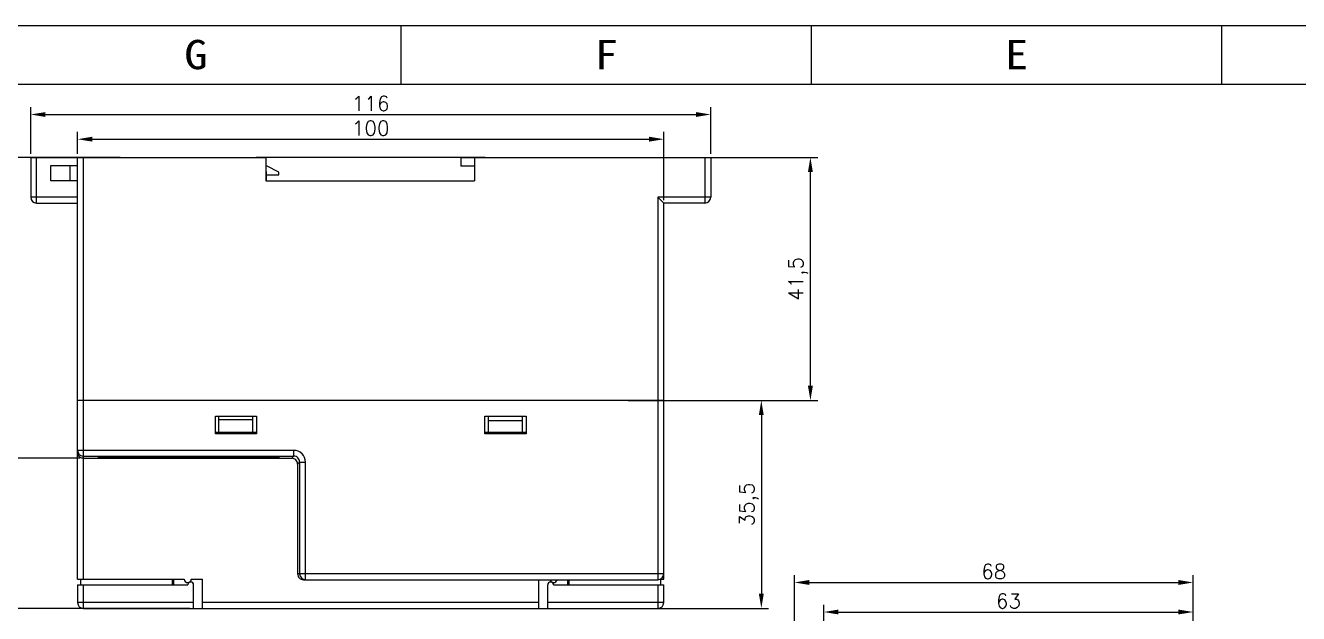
# Model space of a CAD drawing. Header units: millimetres. Extents: x 1109 to 1703, y -3218 to -2798.
# Drawn here: x 1219.2 to 1436.4, y -2898.7 to -2798.3 of the extents above; entities that cross this region are included whole.
import ezdxf
from ezdxf.enums import TextEntityAlignment as Align

# ---------------------------------------------------------------- set-up
doc = ezdxf.new("R2010")
doc.units = ezdxf.units.MM
doc.layers.add('dim', color=82, linetype='Continuous', lineweight=9)
doc.styles.get("Standard").update_dxf_attribs({"font": 'txt', "bigfont": 'gbcbig.shx'})
doc.styles.add('TEXTSTYLE_0', font='txt', dxfattribs={"width": 0.8})
doc.dimstyles.new('ISO-25', dxfattribs={"dimtxt": 2.5, "dimasz": 2.5, "dimexe": 1.25, "dimexo": 0.625, "dimtad": 1, "dimtxsty": 'Standard', "dimcen": 2.5, "dimadec": 0, "dimazin": 0, "dimtfac": 1, "dimtmove": 0, "dimatfit": 3, "dimfxl": 1, "dimarcsym": 0})

# ---------------------------------------------------------------- blocks, each defined once
blk = doc.blocks.new('*D154')
at = {"layer": 'Defpoints', "color": 0}
for p in [(1328.14, -2817.74), (1228.14, -2820.84), (1328.14, -2828.74)]:
    blk.add_point(p, dxfattribs=at)
at = {"layer": 'dim', "color": 0, "lineweight": -2}
for p, q in [((1228.14, -2820.22), (1228.14, -2816.49)), ((1328.14, -2828.12), (1328.14, -2816.49)), ((1230.64, -2817.74), (1325.64, -2817.74))]:
    blk.add_line(p, q, dxfattribs=at)
at = {"layer": 'dim', "color": 0}
for points in [[(1230.64, -2817.32), (1230.64, -2818.15), (1228.14, -2817.74)], [(1325.64, -2817.32), (1325.64, -2818.15), (1328.14, -2817.74)]]:
    blk.add_solid(points, dxfattribs=at)
at = {"layer": 'dim', "color": 0, "insert": (1278.14, -2815.86), "char_height": 2.5, "attachment_point": 5}
blk.add_mtext('100', dxfattribs=at)
blk = doc.blocks.new('*D155')
at = {"layer": 'Defpoints', "color": 0}
for p in [(1336.14, -2813.52), (1220.14, -2820.84), (1336.14, -2820.84)]:
    blk.add_point(p, dxfattribs=at)
at = {"layer": 'dim', "color": 0, "lineweight": -2}
for p, q in [((1220.14, -2820.22), (1220.14, -2812.27)), ((1336.14, -2820.22), (1336.14, -2812.27)), ((1222.64, -2813.52), (1333.64, -2813.52))]:
    blk.add_line(p, q, dxfattribs=at)
at = {"layer": 'dim', "color": 0}
for points in [[(1222.64, -2813.11), (1222.64, -2813.94), (1220.14, -2813.52)], [(1333.64, -2813.11), (1333.64, -2813.94), (1336.14, -2813.52)]]:
    blk.add_solid(points, dxfattribs=at)
at = {"layer": 'dim', "color": 0, "insert": (1278.14, -2811.65), "char_height": 2.5, "attachment_point": 5}
blk.add_mtext('116', dxfattribs=at)
blk = doc.blocks.new('*D136')
at = {"layer": 'Defpoints', "color": 0}
for p in [(1418.44, -2898.46), (1355.44, -2914.76), (1418.44, -2914.75)]:
    blk.add_point(p, dxfattribs=at)
at = {"layer": 'dim', "color": 0, "lineweight": -2}
for p, q in [((1355.44, -2914.13), (1355.44, -2897.21)), ((1357.94, -2898.46), (1415.94, -2898.46)), ((1418.44, -2914.13), (1418.44, -2897.21))]:
    blk.add_line(p, q, dxfattribs=at)
at = {"layer": 'dim', "color": 0}
for points in [[(1357.94, -2898.04), (1357.94, -2898.87), (1355.44, -2898.46)], [(1415.94, -2898.04), (1415.94, -2898.87), (1418.44, -2898.46)]]:
    blk.add_solid(points, dxfattribs=at)
at = {"layer": 'dim', "color": 0, "insert": (1386.94, -2896.58), "char_height": 2.5, "attachment_point": 5}
blk.add_mtext('63', dxfattribs=at)
blk = doc.blocks.new('*D137')
at = {"layer": 'Defpoints', "color": 0}
for p in [(1418.44, -2893.41), (1418.44, -2912.26), (1350.44, -2935.76)]:
    blk.add_point(p, dxfattribs=at)
at = {"layer": 'dim', "color": 0, "lineweight": -2}
for p, q in [((1350.44, -2935.13), (1350.44, -2892.16)), ((1418.44, -2911.63), (1418.44, -2892.16)), ((1352.94, -2893.41), (1415.94, -2893.41))]:
    blk.add_line(p, q, dxfattribs=at)
at = {"layer": 'dim', "color": 0}
for points in [[(1352.94, -2893), (1352.94, -2893.83), (1350.44, -2893.41)], [(1415.94, -2893), (1415.94, -2893.83), (1418.44, -2893.41)]]:
    blk.add_solid(points, dxfattribs=at)
at = {"layer": 'dim', "color": 0, "insert": (1384.44, -2891.54), "char_height": 2.5, "attachment_point": 5}
blk.add_mtext('68', dxfattribs=at)
blk = doc.blocks.new('*D141')
at = {"layer": 'Defpoints', "color": 0}
for p in [(1216.02, -2820.84), (1229.14, -2820.84), (1229.14, -2872.21)]:
    blk.add_point(p, dxfattribs=at)
at = {"layer": 'dim', "color": 0, "lineweight": -2}
for p, q in [((1228.51, -2820.84), (1214.77, -2820.84)), ((1216.02, -2869.71), (1216.02, -2823.34)), ((1228.51, -2872.21), (1214.77, -2872.21))]:
    blk.add_line(p, q, dxfattribs=at)
at = {"layer": 'dim', "color": 0}
for points in [[(1215.6, -2823.34), (1216.44, -2823.34), (1216.02, -2820.84)], [(1215.6, -2869.71), (1216.44, -2869.71), (1216.02, -2872.21)]]:
    blk.add_solid(points, dxfattribs=at)
at = {"layer": 'dim', "color": 0, "insert": (1213.94, -2846.52), "char_height": 2.5, "attachment_point": 5, "rotation": 90}
blk.add_mtext('51,37', dxfattribs=at)
blk = doc.blocks.new('*D142')
at = {"layer": 'Defpoints', "color": 0}
for p in [(1210.39, -2820.84), (1236.03, -2820.84), (1247.94, -2897.84)]:
    blk.add_point(p, dxfattribs=at)
at = {"layer": 'dim', "color": 0, "lineweight": -2}
for p, q in [((1235.41, -2820.84), (1209.14, -2820.84)), ((1210.39, -2895.34), (1210.39, -2823.34)), ((1247.31, -2897.84), (1209.14, -2897.84))]:
    blk.add_line(p, q, dxfattribs=at)
at = {"layer": 'dim', "color": 0}
for points in [[(1209.98, -2823.34), (1210.81, -2823.34), (1210.39, -2820.84)], [(1209.98, -2895.34), (1210.81, -2895.34), (1210.39, -2897.84)]]:
    blk.add_solid(points, dxfattribs=at)
at = {"layer": 'dim', "color": 0, "insert": (1208.52, -2859.34), "char_height": 2.5, "attachment_point": 5, "rotation": 90}
blk.add_mtext('77', dxfattribs=at)
blk = doc.blocks.new('SUN_6HWZ35TKK40GSGJE8VEUYAXIAKM')
at = {"color": 7, "linetype": 'Continuous'}
for p, q in [((-594, 420), (0, 420)), ((-420, 410), (-420, 420)), ((-350, 410), (-350, 420)), ((-280, 410), (-280, 420)), ((-584, 410), (-10, 410))]:
    blk.add_line(p, q, dxfattribs=at)
at = {"color": 2, "linetype": 'Continuous', "style": 'TEXTSTYLE_0', "width": 1.2}
for s, p, p2 in [('G', (-456.99, 412.53), (-452.99, 412.53)), ('F', (-386.99, 412.53), (-382.99, 412.53)), ('E', (-316.99, 412.53), (-312.99, 412.53))]:
    blk.add_text(s, height=5, dxfattribs=at).set_placement(p, p2, align=Align.FIT)
blk = doc.blocks.new('*D152')
at = {"color": 0, "lineweight": -2}
for p, q in [((1322.07, -2820.84), (1354.4, -2820.84)), ((1353.15, -2859.84), (1353.15, -2823.34)), ((1322.07, -2862.34), (1354.4, -2862.34))]:
    blk.add_line(p, q, dxfattribs=at)
at = {"color": 0}
for points in [[(1352.73, -2823.34), (1353.57, -2823.34), (1353.15, -2820.84)], [(1352.73, -2859.84), (1353.57, -2859.84), (1353.15, -2862.34)]]:
    blk.add_solid(points, dxfattribs=at)
at = {"layer": 'Defpoints', "color": 0}
for p in [(1321.45, -2820.84), (1353.15, -2820.84), (1321.45, -2862.34)]:
    blk.add_point(p, dxfattribs=at)
at = {"color": 0, "insert": (1351.07, -2841.59), "char_height": 2.5, "attachment_point": 5, "rotation": 90}
blk.add_mtext('41,5', dxfattribs=at)
blk = doc.blocks.new('*D153')
at = {"color": 0, "lineweight": -2}
for p, q in [((1338.86, -2862.34), (1346.03, -2862.34)), ((1344.78, -2864.84), (1344.78, -2895.34)), ((1323.59, -2897.84), (1346.03, -2897.84))]:
    blk.add_line(p, q, dxfattribs=at)
at = {"color": 0}
for points in [[(1344.36, -2864.84), (1345.19, -2864.84), (1344.78, -2862.34)], [(1344.36, -2895.34), (1345.19, -2895.34), (1344.78, -2897.84)]]:
    blk.add_solid(points, dxfattribs=at)
at = {"layer": 'Defpoints', "color": 0}
for p in [(1338.24, -2862.34), (1322.97, -2897.84), (1344.78, -2897.84)]:
    blk.add_point(p, dxfattribs=at)
at = {"color": 0, "insert": (1342.69, -2880.09), "char_height": 2.5, "attachment_point": 5, "rotation": 90}
blk.add_mtext('35,5', dxfattribs=at)

msp = doc.modelspace()

# ---------------------------------------------------------------- linework, layer by layer
at = {"color": 7, "linetype": 'Continuous'}
for p, q in [((1220.138, -2820.841), (1220.138, -2827.641)), ((1220.138, -2820.841), (1260.238, -2820.841)), ((1221.138, -2828.641), (1221.138, -2820.841)), ((1228.138, -2892.841), (1228.138, -2820.841)), ((1229.138, -2892.841), (1229.138, -2820.841)), ((1297.696, -2820.841), (1258.58, -2820.841)), ((1297.696, -2820.841), (1258.58, -2820.841)), ((1297.696, -2820.841), (1258.58, -2820.841)), ((1297.696, -2820.841), (1258.58, -2820.841)), ((1297.696, -2820.841), (1258.58, -2820.841)), ((1297.696, -2820.841), (1258.58, -2820.841)), ((1297.696, -2820.841), (1258.58, -2820.841)), ((1260.238, -2820.841), (1260.238, -2824.841)), ((1293.538, -2820.841), (1293.538, -2822.341)), ((1293.538, -2820.841), (1336.138, -2820.841)), ((1295.838, -2820.841), (1295.838, -2824.841)), ((1335.138, -2820.841), (1335.138, -2828.641)), ((1336.138, -2820.841), (1336.138, -2827.641)), ((1223.585, -2824.841), (1223.585, -2822.241)), ((1223.585, -2822.241), (1228.138, -2822.241)), ((1226.896, -2824.841), (1226.896, -2822.241)), ((1260.285, -2823.241), (1260.285, -2824.841)), ((1262.485, -2823.341), (1260.391, -2822.294)), ((1295.838, -2822.341), (1293.538, -2822.341)), ((1228.138, -2824.841), (1223.585, -2824.841)), ((1260.238, -2824.841), (1295.838, -2824.841)), ((1260.285, -2823.841), (1262.485, -2823.841)), ((1262.485, -2823.841), (1262.485, -2823.341)), ((1228.138, -2827.641), (1220.138, -2827.641)), ((1221.138, -2828.641), (1228.138, -2828.641)), ((1336.138, -2827.641), (1327.138, -2827.641)), ((1327.138, -2827.641), (1327.138, -2892.941)), ((1328.138, -2828.641), (1327.138, -2827.641)), ((1335.138, -2828.641), (1328.138, -2828.641)), ((1328.138, -2892.841), (1328.138, -2828.641)), ((1328.138, -2862.341), (1228.138, -2862.341)), ((1251.638, -2868.041), (1251.638, -2865.041)), ((1251.638, -2865.041), (1258.638, -2865.041)), ((1252.238, -2867.741), (1252.238, -2865.041)), ((1252.238, -2865.585), (1258.038, -2865.585)), ((1258.038, -2867.741), (1258.038, -2865.041)), ((1258.638, -2865.041), (1258.638, -2868.041)), ((1297.638, -2865.041), (1304.638, -2865.041)), ((1297.638, -2868.041), (1297.638, -2865.041)), ((1298.238, -2867.741), (1298.238, -2865.041)), ((1298.238, -2865.789), (1304.038, -2865.789)), ((1304.038, -2867.741), (1304.038, -2865.041)), ((1304.638, -2865.041), (1304.638, -2868.041)), ((1251.638, -2867.741), (1258.638, -2867.741)), ((1258.638, -2868.041), (1251.638, -2868.041)), ((1297.638, -2867.741), (1304.638, -2867.741)), ((1304.638, -2868.041), (1297.638, -2868.041)), ((1265.021, -2870.859), (1228.138, -2870.859)), ((1265.021, -2871.858), (1265.021, -2870.859)), ((1229.138, -2871.858), (1265.021, -2871.858)), ((1229.138, -2872.208), (1264.672, -2872.208)), ((1234.588, -2872.077), (1234.588, -2871.972)), ((1235.588, -2871.972), (1234.588, -2871.972)), ((1234.588, -2872.077), (1235.588, -2872.077)), ((1235.588, -2871.972), (1235.588, -2872.077)), ((1237.588, -2872.112), (1237.588, -2871.937)), ((1256.588, -2871.937), (1237.588, -2871.937)), ((1237.588, -2872.112), (1256.588, -2872.112)), ((1256.588, -2871.937), (1256.588, -2872.112)), ((1258.588, -2872.077), (1258.588, -2871.972)), ((1259.588, -2871.972), (1258.588, -2871.972)), ((1258.588, -2872.077), (1259.588, -2872.077)), ((1259.588, -2871.972), (1259.588, -2872.077)), ((1264.672, -2872.208), (1265.021, -2871.858)), ((1266.021, -2872.858), (1265.671, -2873.208)), ((1265.671, -2873.208), (1265.671, -2891.941)), ((1266.021, -2872.858), (1267.021, -2872.858)), ((1266.021, -2872.858), (1266.021, -2891.941)), ((1267.021, -2892.941), (1267.021, -2872.858)), ((1328.138, -2891.941), (1265.671, -2891.941)), ((1327.638, -2893.841), (1327.638, -2892.787)), ((1228.138, -2892.841), (1246.338, -2892.841)), ((1228.138, -2893.841), (1228.138, -2896.841)), ((1228.138, -2893.841), (1246.938, -2893.841)), ((1228.638, -2892.841), (1228.638, -2893.841)), ((1229.138, -2897.841), (1229.138, -2893.841)), ((1244.338, -2893.841), (1244.338, -2892.841)), ((1244.538, -2893.841), (1244.538, -2892.841)), ((1247.538, -2892.841), (1249.438, -2892.841)), ((1247.938, -2897.841), (1247.938, -2893.841)), ((1249.438, -2897.841), (1249.438, -2892.841)), ((1266.672, -2892.941), (1327.138, -2892.941)), ((1306.838, -2897.841), (1306.838, -2892.941)), ((1308.338, -2897.841), (1308.338, -2893.841)), ((1309.338, -2893.841), (1328.138, -2893.841)), ((1311.738, -2892.941), (1311.738, -2893.841)), ((1311.938, -2892.941), (1311.938, -2893.841)), ((1327.138, -2893.841), (1327.138, -2897.841)), ((1327.638, -2892.841), (1328.138, -2892.841)), ((1328.138, -2896.841), (1328.138, -2893.841)), ((1247.938, -2896.841), (1228.138, -2896.841)), ((1306.838, -2896.841), (1249.438, -2896.841)), ((1328.138, -2896.841), (1308.338, -2896.841)), ((1229.138, -2897.841), (1327.138, -2897.841))]:
    msp.add_line(p, q, dxfattribs=at)
for centre, radius, start, end in [((1260.167, -2822.741), 0.5, 63.43495, 81.84775), ((1221.138, -2827.641), 1, 180, 270), ((1335.138, -2827.641), 1, 270, 0), ((1229.145, -2870.857), 1.007, 180.07878, 202.42456), ((1265.021, -2872.858), 2, 359.9979, 90.0021), ((1229.138, -2870.858), 1, 202.50675, 270.00151), ((1264.672, -2873.208), 1, 359.99066, 90.00934), ((1265.021, -2872.858), 0.999, 359.97289, 90.0271), ((1267.021, -2891.941), 1, 179.99533, 269.99533), ((1327.138, -2891.941), 1, 270, 0), ((1246.938, -2892.841), 0.6, 180, 0), ((1247.438, -2893.841), 0.5, 0, 180), ((1308.838, -2893.841), 0.5, 0, 180), ((1309.338, -2892.841), 0.6, 189.59407, 350.40593), ((1229.138, -2896.841), 1, 180, 270), ((1327.138, -2896.841), 1, 270, 0)]:
    msp.add_arc(centre, radius, start, end, dxfattribs=at)
for centre, major_axis, ratio, start_param, end_param in [((1234.588, -2872.025), (3, 0), 0.0174551, 1.5707963, 4.712389), ((1237.588, -2871.972), (2, 0), 0.0174551, 1.5707963, 3.1415927), ((1237.588, -2872.077), (2, 0), 0.0174551, 3.1415927, 4.712389), ((1256.588, -2871.972), (2, 0), 0.0174551, 0, 1.5707963), ((1256.588, -2872.077), (2, 0), 0.0174551, -1.5707963, 0), ((1259.588, -2872.025), (3, 0), 0.0174551, -1.5707963, 1.5707963), ((1266.672, -2891.941), (1, 0), 0.9998477, -3.1415927, -1.5707963)]:
    msp.add_ellipse(centre, major_axis=major_axis, ratio=ratio, start_param=start_param, end_param=end_param, dxfattribs=at)
at = {"color": 7, "linetype": 'Continuous', "start_tangent": (-1, 0), "end_tangent": (0, 1)}
msp.add_spline([(1229.138, -2872.208), (1228.842, -2872.164), (1228.565, -2872.031), (1228.346, -2871.825), (1228.195, -2871.553), (1228.138, -2871.225)], degree=3, dxfattribs=at)

# ---------------------------------------------------------------- block references
msp.add_blockref('SUN_6HWZ35TKK40GSGJE8VEUYAXIAKM', (1703.319, -3218.317))

# ---------------------------------------------------------------- dimensions: what is measured, and where the dimension line sits
for base, p1, p2, picture, middle in [((1353.15, -2820.841), (1321.45, -2862.341), (1321.45, -2820.841), '*D152', (1351.066, -2841.591)), ((1344.775, -2897.841), (1338.237, -2862.341), (1322.966, -2897.841), '*D153', (1342.692, -2880.091))]:
    dim = msp.add_linear_dim(base=base, p1=p1, p2=p2, angle=90, dimstyle='ISO-25')
    dim.commit()
    dim.dimension.update_dxf_attribs({"geometry": picture, "text_midpoint": middle})
at = {"layer": 'dim'}
for base, p1, p2, picture, middle in [((1336.138, -2813.523), (1220.138, -2820.841), (1336.138, -2820.841), '*D155', (1278.138, -2811.648)), ((1328.138, -2817.736), (1228.138, -2820.841), (1328.138, -2828.741), '*D154', (1278.138, -2815.861)), ((1418.443, -2893.414), (1350.443, -2935.755), (1418.443, -2912.255), '*D137', (1384.443, -2891.539)), ((1418.443, -2898.456), (1355.443, -2914.755), (1418.443, -2914.755), '*D136', (1386.943, -2896.581))]:
    dim = msp.add_linear_dim(base=base, p1=p1, p2=p2, dimstyle='ISO-25', dxfattribs=at)
    dim.commit()
    dim.dimension.update_dxf_attribs({"geometry": picture, "text_midpoint": middle})
for base, p1, p2, picture, middle in [((1210.395, -2820.841), (1247.938, -2897.841), (1236.033, -2820.841), '*D142', (1208.52, -2859.341)), ((1216.021, -2820.841), (1229.138, -2872.208), (1229.138, -2820.841), '*D141', (1213.937, -2846.525))]:
    dim = msp.add_linear_dim(base=base, p1=p1, p2=p2, angle=90, dimstyle='ISO-25', dxfattribs=at)
    dim.commit()
    dim.dimension.update_dxf_attribs({"geometry": picture, "text_midpoint": middle})

doc.saveas('drawing.dxf')
